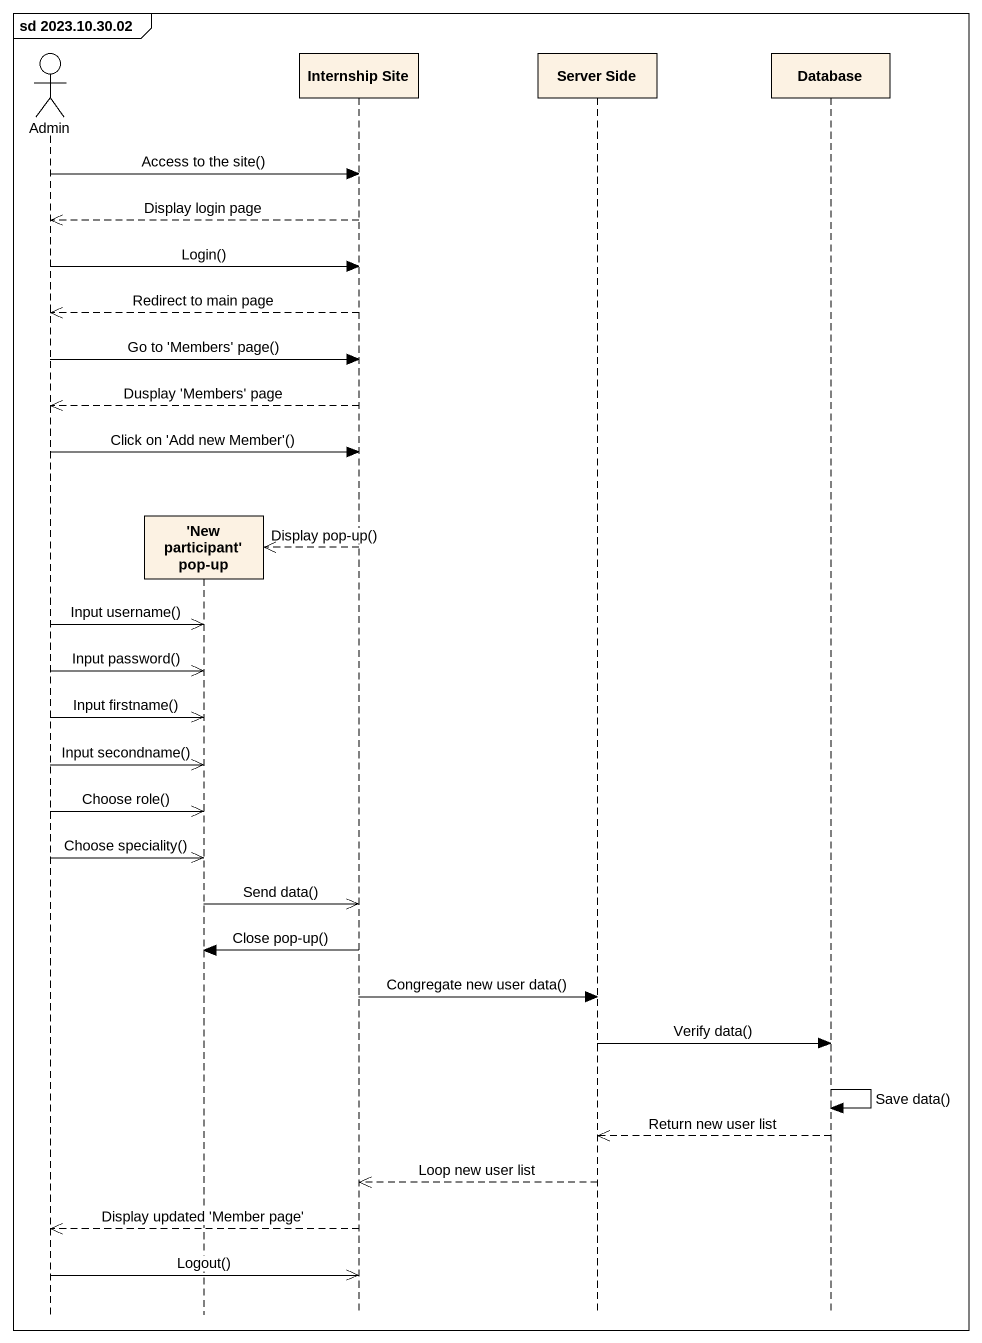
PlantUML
@startuml
mainframe sd 2023.10.30.02
hide footbox
actor Admin
participant "'New participant' pop-up" as New_participant_pop_up
participant "Internship Site" as Internship_Site
participant "Server Side" as Server_Side
participant "Database" as Database_

Admin -> Internship_Site : Access to the site()
Internship_Site -->> Admin : Display login page
Admin -> Internship_Site : Login()
Internship_Site -->> Admin : Redirect to main page
Admin -> Internship_Site : Go to 'Members' page()
Internship_Site -->> Admin : Dusplay 'Members' page
Admin -> Internship_Site : Click on 'Add new Member'()
Internship_Site -->> New_participant_pop_up ** : Display pop-up()
Admin ->> New_participant_pop_up : Input username()
Admin ->> New_participant_pop_up : Input password()
Admin ->> New_participant_pop_up : Input firstname()
Admin ->> New_participant_pop_up : Input secondname()
Admin ->> New_participant_pop_up : Choose role()
Admin ->> New_participant_pop_up : Choose speciality()
New_participant_pop_up ->> Internship_Site : Send data()
Internship_Site -> New_participant_pop_up : Close pop-up()
Internship_Site -> Server_Side : Congregate new user data()
Server_Side -> Database_ : Verify data()
Database_ -> Database_ : Save data()
Database_ -->> Server_Side : Return new user list
Server_Side -->> Internship_Site : Loop new user list
Internship_Site -->> Admin : Display updated 'Member page'
Admin ->> Internship_Site : Logout()
@enduml
